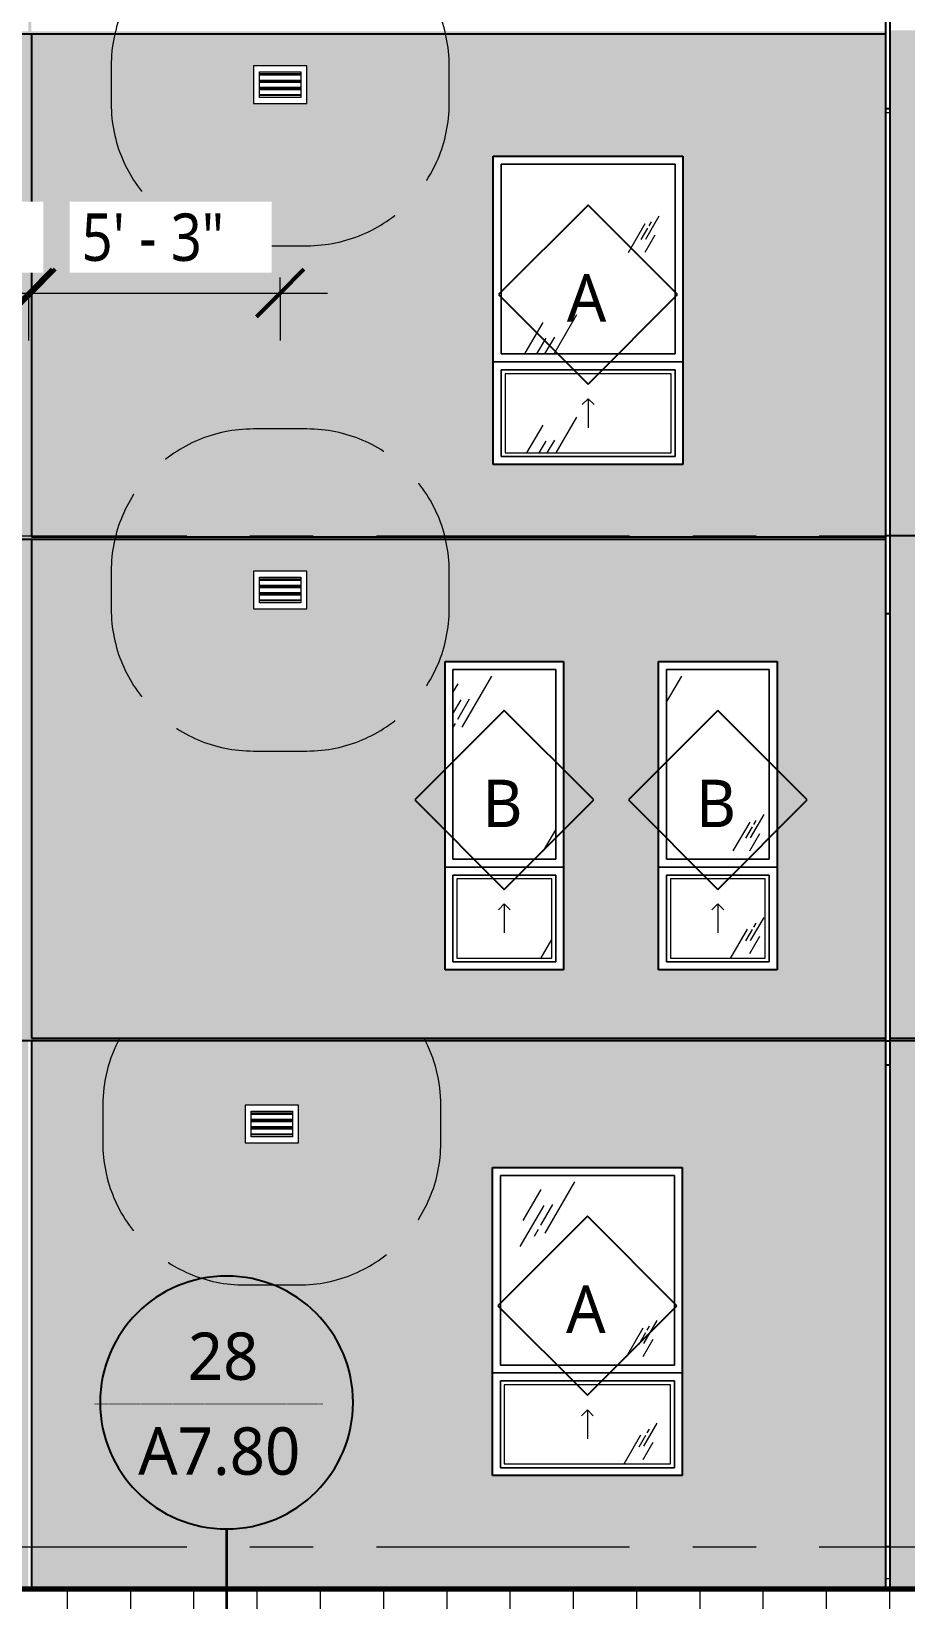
# Model space of a CAD drawing. Header units: inches. Extents: x 6 to 15224, y -733 to 6300.
# Drawn here: x 13719.2 to 13940.3, y 5207.6 to 5604.5 of the extents above; entities that cross this region are included whole.
import ezdxf

# ---------------------------------------------------------------- set-up
doc = ezdxf.new("R2010")
doc.units = ezdxf.units.IN
doc.header["$MEASUREMENT"] = 0
doc.linetypes.add('Center 1_2_', pattern=[112, 64, -16, 16, -16])
doc.linetypes.add('Hidden 3_16_', pattern=[36, 24, -12])
for name, color, linetype, lineweight in [('A-ANNO-DIMS', 211, 'Continuous', 13), ('A-ANNO-DIMS-128', 211, 'Continuous', 13), ('A-ANNO-NOTE', 131, 'Continuous', 25), ('A-DETL', 90, 'Continuous', 13), ('A-FLOR', 192, 'Continuous', 18), ('A-FLOR-LEVL', 51, 'Continuous', 13), ('A-GENM', 13, 'Continuous', 18), ('A-GLAZ', 151, 'Continuous', 25), ('A-GLAZ-IDEN', 152, 'Continuous', 25), ('A-GLAZ-SILL', 1, 'Continuous', 18), ('A-WALL', 113, 'Continuous', 25), ('A-WALL-PATT', 111, 'Continuous', 25), ('G-ANNO-SYMB', 111, 'Continuous', 13), ('I-WALL', 2, 'Continuous', 25), ('M-EQPM', 50, 'Continuous', 18), ('M-EQPM-HDLN', 50, 'Hidden 3_16_', 13)]:
    doc.layers.add(name, color=color, linetype=linetype, lineweight=lineweight)
doc.styles.add('Open Sans_5', font='OpenSans-Regular.ttf', dxfattribs={"height": 12})
doc.styles.add('Open Sans_7', font='OpenSans-Regular.ttf', dxfattribs={"height": 2})
doc.styles.add('Open Sans_8', font='OpenSans-Regular.ttf', dxfattribs={"width": 0.88, "height": 12})
doc.dimstyles.new('Linear_-_3_32___Rounded_1_8___2', dxfattribs={"dimscale": 12, "dimtxt": 12.89496, "dimasz": 1, "dimexe": 1, "dimexo": 0.666667, "dimgap": 0.333333, "dimtad": 1, "dimdec": 3, "dimrnd": 0.125, "dimzin": 3, "dimdsep": 46, "dimlunit": 4, "dimtxsty": 'Open Sans_8', "dimblk1": 'OBLIQUE', "dimblk2": 'OBLIQUE', "dimsah": 1, "dimcen": 0.09, "dimdle": 1, "dimadec": 3, "dimazin": 2, "dimtfac": 1, "dimtdec": 4, "dimtix": 1, "dimtmove": 0, "dimatfit": 3, "dimfxl": 1, "dimtvp": 1, "dimtfill": 1, "dimfrac": 2, "dimtolj": 1, "dimtzin": 0, "dimarcsym": 2})
pattern_1 = [(0, (16286.3259, 0), (5.12, 1.28), [0.16896, -3.671, 0.16896, -3.671, -20.48]), (0, (16286.3259, 0), (5.12, 1.28), [-7.68, 0.16896, -7.511, 0.16896, -3.671, -8.96]), (0, (16286.3259, 0), (5.12, 1.28), [-19.2, 0.16896, -2.391, 0.16896, -6.231]), (120, (16288.2459, 0.64), (-3.66851252, 3.79405007), [0.16896, -3.671, 0.16896, -3.671, -20.48]), (120, (16288.2459, 0.64), (-3.66851252, 3.79405007), [-7.68, 0.16896, -7.511, 0.16896, -3.671, -8.96]), (120, (16288.2459, 0.64), (-3.66851252, 3.79405007), [-19.2, 0.16896, -2.391, 0.16896, -6.231]), (240, (16288.8859, 3.2), (-1.45148748, -5.07405007), [0.16896, -3.671, 0.16896, -3.671, -20.48]), (240, (16288.8859, 3.2), (-1.45148748, -5.07405007), [-7.68, 0.16896, -7.511, 0.16896, -3.671, -8.96]), (240, (16288.8859, 3.2), (-1.45148748, -5.07405007), [-19.2, 0.16896, -2.391, 0.16896, -6.231])]

# ---------------------------------------------------------------- blocks, each defined once
blk = doc.blocks.new('1-2 WD Adaptive - 4-0_x6_-6_-V183-SOUTH ELEVATION')
at = {"layer": 'A-GLAZ', "lineweight": 13}
h = blk.add_hatch(dxfattribs=at)
h.set_pattern_fill('FP_410', color=256, style=0, pattern_type=2)
h.set_pattern_definition([(59.808, (-989.064, 5304.806), (144.0017, 239.99866), [9, -754.581]), (59.808, (-989.798, 5298.193), (144.0017, 239.99866), [12, -751.581]), (59.808, (-984.613, 5303.623), (144.0017, 239.99866), [6, -757.581]), (59.808, (-986.201, 5300.844), (144.0017, 239.99866), [2, -761.581]), (59.808, (-983.507, 5301.598), (144.0017, 239.99866), [15, -748.581]), (59.808, (-958.089, 5271.404), (144.0017, 239.99866), [5.063, -758.519]), (59.808, (-958.53, 5273.668), (144.0017, 239.99866), [6.75, -756.831]), (59.808, (-959.739, 5273.525), (144.0017, 239.99866), [3.375, -760.206]), (59.808, (-957.708, 5277.029), (144.0017, 239.99866), [1.125, -762.456]), (59.808, (-962.922, 5270.297), (144.0017, 239.99866), [8.437, -755.144])])
h.paths.add_polyline_path([(-974.56, 5267), (-974.56, 5315), (-1018.56, 5315), (-1018.56, 5267)])
at = {"layer": 'A-GLAZ-SILL', "lineweight": 13}
h = blk.add_hatch(dxfattribs=at)
h.set_pattern_fill('FP_409', color=256, style=0, pattern_type=2)
h.set_pattern_definition([(59.808, (-989.064, 5278.806), (144.0017, 239.99866), [9, -754.581]), (59.808, (-989.798, 5272.193), (144.0017, 239.99866), [12, -751.581]), (59.808, (-984.613, 5277.623), (144.0017, 239.99866), [6, -757.581]), (59.808, (-986.201, 5274.844), (144.0017, 239.99866), [2, -761.581]), (59.808, (-983.507, 5275.598), (144.0017, 239.99866), [15, -748.581]), (59.808, (-958.089, 5245.404), (144.0017, 239.99866), [5.063, -758.519]), (59.808, (-958.53, 5247.668), (144.0017, 239.99866), [6.75, -756.831]), (59.808, (-959.739, 5247.525), (144.0017, 239.99866), [3.375, -760.206]), (59.808, (-957.708, 5251.029), (144.0017, 239.99866), [1.125, -762.456]), (59.808, (-962.922, 5244.297), (144.0017, 239.99866), [8.438, -755.144])])
h.paths.add_polyline_path([(-997.56, 5242), (-975.56, 5242), (-975.56, 5262), (-1017.56, 5262), (-1017.56, 5242)])
at = {"layer": 'A-GLAZ', "lineweight": 13}
for p, q in [((-1020.56, 5317), (-972.56, 5317)), ((-1020.56, 5239), (-1020.56, 5317)), ((-974.56, 5315), (-1018.56, 5315)), ((-1018.56, 5315), (-1018.56, 5267)), ((-974.56, 5267), (-974.56, 5315)), ((-972.56, 5317), (-972.56, 5239)), ((-1018.56, 5267), (-974.56, 5267)), ((-1020.56, 5265), (-972.56, 5265)), ((-972.56, 5265), (-1020.56, 5265)), ((-974.56, 5263), (-1018.56, 5263)), ((-1018.56, 5263), (-1018.56, 5241)), ((-974.56, 5241), (-974.56, 5263)), ((-972.56, 5239), (-1020.56, 5239)), ((-1018.56, 5241), (-974.56, 5241))]:
    blk.add_line(p, q, dxfattribs=at)
at = {"layer": 'A-GLAZ', "linetype": 'Hidden 3_16_', "lineweight": 13}
for q in [(-998.06, 5254.17), (-995.06, 5254.17), (-996.56, 5248.33)]:
    blk.add_line((-996.56, 5255.67), q, dxfattribs=at)
at = {"layer": 'A-GLAZ-SILL'}
for p, q in [((-1018.56, 5315), (-974.56, 5315)), ((-1018.56, 5267), (-1018.56, 5315)), ((-974.56, 5315), (-1018.56, 5315)), ((-1018.56, 5315), (-1018.56, 5267)), ((-974.56, 5315), (-974.56, 5267)), ((-974.56, 5267), (-974.56, 5315)), ((-974.56, 5267), (-1018.56, 5267)), ((-1018.56, 5267), (-974.56, 5267)), ((-1018.56, 5263), (-974.56, 5263)), ((-1018.56, 5241), (-1018.56, 5263)), ((-974.56, 5263), (-1018.56, 5263)), ((-1018.56, 5263), (-1018.56, 5241)), ((-974.56, 5263), (-974.56, 5241)), ((-974.56, 5241), (-974.56, 5263)), ((-975.56, 5262), (-1017.56, 5262)), ((-1017.56, 5262), (-1017.56, 5242)), ((-975.56, 5242), (-975.56, 5262)), ((-974.56, 5241), (-1018.56, 5241)), ((-1018.56, 5241), (-974.56, 5241)), ((-1017.56, 5242), (-975.56, 5242))]:
    blk.add_line(p, q, dxfattribs=at)
blk = doc.blocks.new('1-2 WD Adaptive - 2_-6_x6_-6_-12420708-SOUTH ELEVATION')
at = {"layer": 'A-GLAZ', "lineweight": 13}
h = blk.add_hatch(dxfattribs=at)
h.set_pattern_fill('FP_412', color=256, style=0, pattern_type=2)
h.set_pattern_definition([(59.808, (-1010.064, 5432.806), (144.0017, 239.99866), [9, -754.581]), (59.808, (-1010.798, 5426.193), (144.0017, 239.99866), [12, -751.581]), (59.808, (-1005.613, 5431.623), (144.0017, 239.99866), [6, -757.581]), (59.808, (-1007.201, 5428.844), (144.0017, 239.99866), [2, -761.581]), (59.808, (-1004.507, 5429.598), (144.0017, 239.99866), [15, -748.581]), (59.808, (-979.089, 5399.404), (144.0017, 239.99866), [5.063, -758.519]), (59.808, (-979.53, 5401.668), (144.0017, 239.99866), [6.75, -756.831]), (59.808, (-980.739, 5401.525), (144.0017, 239.99866), [3.375, -760.206]), (59.808, (-978.708, 5405.029), (144.0017, 239.99866), [1.125, -762.456]), (59.808, (-983.922, 5398.297), (144.0017, 239.99866), [8.437, -755.144])])
h.paths.add_polyline_path([(-1030.56, 5395), (-1004.56, 5395), (-1004.56, 5443), (-1030.56, 5443), (-1030.56, 5417.45)])
at = {"layer": 'A-GLAZ-SILL', "lineweight": 13}
h = blk.add_hatch(dxfattribs=at)
h.set_pattern_fill('FP_411', color=256, style=0, pattern_type=2)
h.set_pattern_definition([(59.808, (-1010.064, 5406.806), (144.0017, 239.99866), [9, -754.581]), (59.808, (-1010.798, 5400.193), (144.0017, 239.99866), [12, -751.581]), (59.808, (-1005.613, 5405.623), (144.0017, 239.99866), [6, -757.581]), (59.808, (-1007.201, 5402.844), (144.0017, 239.99866), [2, -761.581]), (59.808, (-1004.507, 5403.598), (144.0017, 239.99866), [15, -748.581]), (59.808, (-979.089, 5373.404), (144.0017, 239.99866), [5.063, -758.519]), (59.808, (-979.53, 5375.668), (144.0017, 239.99866), [6.75, -756.831]), (59.808, (-980.739, 5375.525), (144.0017, 239.99866), [3.375, -760.206]), (59.808, (-978.708, 5379.029), (144.0017, 239.99866), [1.125, -762.456]), (59.808, (-983.922, 5372.297), (144.0017, 239.99866), [8.438, -755.144])])
h.paths.add_polyline_path([(-1009.56, 5370), (-1005.56, 5370), (-1005.56, 5390), (-1029.56, 5390), (-1029.56, 5370)])
at = {"layer": 'A-GLAZ', "lineweight": 13}
for p, q in [((-1032.56, 5445), (-1002.56, 5445)), ((-1032.56, 5367), (-1032.56, 5445)), ((-1004.56, 5443), (-1030.56, 5443)), ((-1030.56, 5443), (-1030.56, 5395)), ((-1004.56, 5395), (-1004.56, 5443)), ((-1002.56, 5445), (-1002.56, 5367)), ((-1030.56, 5395), (-1004.56, 5395)), ((-1032.56, 5393), (-1002.56, 5393)), ((-1002.56, 5393), (-1032.56, 5393)), ((-1004.56, 5391), (-1030.56, 5391)), ((-1030.56, 5391), (-1030.56, 5369)), ((-1004.56, 5369), (-1004.56, 5391)), ((-1002.56, 5367), (-1032.56, 5367)), ((-1030.56, 5369), (-1004.56, 5369))]:
    blk.add_line(p, q, dxfattribs=at)
at = {"layer": 'A-GLAZ', "linetype": 'Hidden 3_16_', "lineweight": 13}
for q in [(-1019.06, 5382.17), (-1016.06, 5382.17), (-1017.56, 5376.33)]:
    blk.add_line((-1017.56, 5383.67), q, dxfattribs=at)
at = {"layer": 'A-GLAZ-SILL'}
for p, q in [((-1030.56, 5443), (-1004.56, 5443)), ((-1030.56, 5395), (-1030.56, 5443)), ((-1004.56, 5443), (-1030.56, 5443)), ((-1030.56, 5443), (-1030.56, 5395)), ((-1004.56, 5443), (-1004.56, 5395)), ((-1004.56, 5395), (-1004.56, 5443)), ((-1004.56, 5395), (-1030.56, 5395)), ((-1030.56, 5395), (-1004.56, 5395)), ((-1030.56, 5391), (-1004.56, 5391)), ((-1030.56, 5369), (-1030.56, 5391)), ((-1004.56, 5391), (-1030.56, 5391)), ((-1030.56, 5391), (-1030.56, 5369)), ((-1005.56, 5390), (-1029.56, 5390)), ((-1029.56, 5390), (-1029.56, 5370)), ((-1005.56, 5370), (-1005.56, 5390)), ((-1004.56, 5391), (-1004.56, 5369)), ((-1004.56, 5369), (-1004.56, 5391)), ((-1029.56, 5370), (-1005.56, 5370)), ((-1004.56, 5369), (-1030.56, 5369)), ((-1030.56, 5369), (-1004.56, 5369))]:
    blk.add_line(p, q, dxfattribs=at)
blk = doc.blocks.new('1-2 WD Adaptive - 4-0_x6_-6_-V182-SOUTH ELEVATION')
at = {"layer": 'A-GLAZ', "lineweight": 13}
h = blk.add_hatch(dxfattribs=at)
h.set_pattern_fill('FP_408', color=256, style=0, pattern_type=2)
h.set_pattern_definition([(59.808, (-988.564, 5944.306), (144.0017, 239.99866), [9, -754.581]), (59.808, (-989.298, 5937.693), (144.0017, 239.99866), [12, -751.581]), (59.808, (-984.113, 5943.123), (144.0017, 239.99866), [6, -757.581]), (59.808, (-985.701, 5940.344), (144.0017, 239.99866), [2, -761.581]), (59.808, (-983.007, 5941.098), (144.0017, 239.99866), [15, -748.581]), (59.808, (-957.589, 5910.904), (144.0017, 239.99866), [5.063, -758.519]), (59.808, (-958.03, 5913.168), (144.0017, 239.99866), [6.75, -756.831]), (59.808, (-959.239, 5913.025), (144.0017, 239.99866), [3.375, -760.206]), (59.808, (-957.208, 5916.529), (144.0017, 239.99866), [1.125, -762.456]), (59.808, (-962.422, 5909.797), (144.0017, 239.99866), [8.437, -755.144])])
h.paths.add_polyline_path([(-974.06, 5906.5), (-974.06, 5954.5), (-1018.06, 5954.5), (-1018.06, 5906.5)])
at = {"layer": 'A-GLAZ-SILL', "lineweight": 13}
h = blk.add_hatch(dxfattribs=at)
h.set_pattern_fill('FP_407', color=256, style=0, pattern_type=2)
h.set_pattern_definition([(59.808, (-988.564, 5918.306), (144.0017, 239.99866), [9, -754.581]), (59.808, (-989.298, 5911.693), (144.0017, 239.99866), [12, -751.581]), (59.808, (-984.113, 5917.123), (144.0017, 239.99866), [6, -757.581]), (59.808, (-985.701, 5914.344), (144.0017, 239.99866), [2, -761.581]), (59.808, (-983.007, 5915.098), (144.0017, 239.99866), [15, -748.581]), (59.808, (-957.589, 5884.904), (144.0017, 239.99866), [5.063, -758.519]), (59.808, (-958.03, 5887.168), (144.0017, 239.99866), [6.75, -756.831]), (59.808, (-959.239, 5887.025), (144.0017, 239.99866), [3.375, -760.206]), (59.808, (-957.208, 5890.529), (144.0017, 239.99866), [1.125, -762.456]), (59.808, (-962.422, 5883.797), (144.0017, 239.99866), [8.438, -755.144])])
h.paths.add_polyline_path([(-997.06, 5881.5), (-975.06, 5881.5), (-975.06, 5901.5), (-1017.06, 5901.5), (-1017.06, 5881.5)])
at = {"layer": 'A-GLAZ', "lineweight": 13}
for p, q in [((-1020.06, 5956.5), (-972.06, 5956.5)), ((-1020.06, 5878.5), (-1020.06, 5956.5)), ((-974.06, 5954.5), (-1018.06, 5954.5)), ((-1018.06, 5954.5), (-1018.06, 5906.5)), ((-974.06, 5906.5), (-974.06, 5954.5)), ((-972.06, 5956.5), (-972.06, 5878.5)), ((-1018.06, 5906.5), (-974.06, 5906.5)), ((-1020.06, 5904.5), (-972.06, 5904.5)), ((-972.06, 5904.5), (-1020.06, 5904.5)), ((-974.06, 5902.5), (-1018.06, 5902.5)), ((-1018.06, 5902.5), (-1018.06, 5880.5)), ((-974.06, 5880.5), (-974.06, 5902.5)), ((-972.06, 5878.5), (-1020.06, 5878.5)), ((-1018.06, 5880.5), (-974.06, 5880.5))]:
    blk.add_line(p, q, dxfattribs=at)
at = {"layer": 'A-GLAZ', "linetype": 'Hidden 3_16_', "lineweight": 13}
for q in [(-997.56, 5893.67), (-994.56, 5893.67), (-996.06, 5887.83)]:
    blk.add_line((-996.06, 5895.17), q, dxfattribs=at)
at = {"layer": 'A-GLAZ-SILL'}
for p, q in [((-1018.06, 5954.5), (-974.06, 5954.5)), ((-1018.06, 5906.5), (-1018.06, 5954.5)), ((-974.06, 5954.5), (-1018.06, 5954.5)), ((-1018.06, 5954.5), (-1018.06, 5906.5)), ((-974.06, 5954.5), (-974.06, 5906.5)), ((-974.06, 5906.5), (-974.06, 5954.5)), ((-974.06, 5906.5), (-1018.06, 5906.5)), ((-1018.06, 5906.5), (-974.06, 5906.5)), ((-1018.06, 5902.5), (-974.06, 5902.5)), ((-1018.06, 5880.5), (-1018.06, 5902.5)), ((-974.06, 5902.5), (-1018.06, 5902.5)), ((-1018.06, 5902.5), (-1018.06, 5880.5)), ((-974.06, 5902.5), (-974.06, 5880.5)), ((-974.06, 5880.5), (-974.06, 5902.5)), ((-975.06, 5901.5), (-1017.06, 5901.5)), ((-1017.06, 5901.5), (-1017.06, 5881.5)), ((-975.06, 5881.5), (-975.06, 5901.5)), ((-974.06, 5880.5), (-1018.06, 5880.5)), ((-1018.06, 5880.5), (-974.06, 5880.5)), ((-1017.06, 5881.5), (-975.06, 5881.5))]:
    blk.add_line(p, q, dxfattribs=at)
blk = doc.blocks.new('ME Louvers w Trim-AM - 12_ x 8_-17810116-SOUTH ELEVATION')
at = {"layer": 'A-GENM', "lineweight": 13}
for p, q in [((-1069, 5465.88), (-1079.5, 5465.88)), ((-1079.5, 5465.61), (-1069, 5465.61)), ((-1069, 5464.23), (-1079.5, 5464.23)), ((-1069, 5464.08), (-1079.5, 5464.08)), ((-1069, 5464.03), (-1079.5, 5464.03)), ((-1079.5, 5463.76), (-1069, 5463.76)), ((-1069, 5462.38), (-1079.5, 5462.38)), ((-1069, 5462.23), (-1079.5, 5462.23)), ((-1069, 5462.18), (-1079.5, 5462.18)), ((-1079.5, 5461.91), (-1069, 5461.91)), ((-1069, 5460.53), (-1079.5, 5460.53)), ((-1069, 5460.38), (-1079.5, 5460.38))]:
    blk.add_line(p, q, dxfattribs=at)
at = {"layer": 'M-EQPM'}
for p, q in [((-1081, 5467.88), (-1081, 5458.38)), ((-1067.5, 5467.88), (-1081, 5467.88)), ((-1079.5, 5466.38), (-1069, 5466.38)), ((-1079.5, 5459.88), (-1079.5, 5466.38)), ((-1069, 5466.38), (-1069, 5459.88)), ((-1067.5, 5458.38), (-1067.5, 5467.88)), ((-1081, 5458.38), (-1067.5, 5458.38)), ((-1069, 5459.88), (-1079.5, 5459.88))]:
    blk.add_line(p, q, dxfattribs=at)
at = {"layer": 'M-EQPM-HDLN'}
for p, q in [((-1067.5, 5503.88), (-1081, 5503.88)), ((-1117, 5467.88), (-1117, 5458.38)), ((-1031.5, 5458.38), (-1031.5, 5467.88)), ((-1081, 5422.38), (-1067.5, 5422.38))]:
    blk.add_line(p, q, dxfattribs=at)
for centre, start, end in [((-1081, 5467.88), 90, 180), ((-1067.5, 5467.88), 0, 90), ((-1081, 5458.38), 180, 270), ((-1067.5, 5458.38), 270, 0)]:
    blk.add_arc(centre, 36, start, end, dxfattribs=at)
blk = doc.blocks.new('ME Louvers w Trim-AM - 12_ x 8_-17810151-SOUTH ELEVATION')
at = {"layer": 'A-GENM', "lineweight": 13}
for p, q in [((-1071.12, 5330.75), (-1081.62, 5330.75)), ((-1081.62, 5330.48), (-1071.12, 5330.48)), ((-1071.12, 5329.1), (-1081.62, 5329.1)), ((-1071.12, 5328.95), (-1081.62, 5328.95)), ((-1071.12, 5328.9), (-1081.62, 5328.9)), ((-1081.62, 5328.63), (-1071.12, 5328.63)), ((-1071.12, 5327.25), (-1081.62, 5327.25)), ((-1071.12, 5327.1), (-1081.62, 5327.1)), ((-1071.12, 5327.05), (-1081.62, 5327.05)), ((-1081.62, 5326.78), (-1071.12, 5326.78)), ((-1071.12, 5325.4), (-1081.62, 5325.4)), ((-1071.12, 5325.25), (-1081.62, 5325.25))]:
    blk.add_line(p, q, dxfattribs=at)
at = {"layer": 'M-EQPM'}
for p, q in [((-1083.12, 5332.75), (-1083.12, 5323.25)), ((-1069.62, 5332.75), (-1083.12, 5332.75)), ((-1081.62, 5331.25), (-1071.12, 5331.25)), ((-1081.62, 5324.75), (-1081.62, 5331.25)), ((-1071.12, 5331.25), (-1071.12, 5324.75)), ((-1069.62, 5323.25), (-1069.62, 5332.75)), ((-1083.12, 5323.25), (-1069.62, 5323.25)), ((-1071.12, 5324.75), (-1081.62, 5324.75))]:
    blk.add_line(p, q, dxfattribs=at)
at = {"layer": 'M-EQPM-HDLN'}
for p, q in [((-1119.12, 5332.75), (-1119.12, 5323.25)), ((-1033.62, 5323.25), (-1033.62, 5332.75)), ((-1083.12, 5287.25), (-1069.62, 5287.25))]:
    blk.add_line(p, q, dxfattribs=at)
for centre, start, end in [((-1083.12, 5332.75), 151.7736, 180), ((-1069.62, 5332.75), 0, 28.2264), ((-1083.12, 5323.25), 180, 270), ((-1069.62, 5323.25), 270, 0)]:
    blk.add_arc(centre, 36, start, end, dxfattribs=at)
blk = doc.blocks.new('TAG Window-AM - Standard-51685-SOUTH ELEVATION')
at = {"layer": 'A-GLAZ-IDEN'}
for p, q in [((-1299.06, 5944.13), (-1321.69, 5921.5)), ((-1276.43, 5921.5), (-1299.06, 5944.13)), ((-1321.69, 5921.5), (-1299.06, 5898.87)), ((-1299.06, 5898.87), (-1276.43, 5921.5))]:
    blk.add_line(p, q, dxfattribs=at)
blk = doc.blocks.new('DIMBLOCK92-SOUTH ELEVATION')
at = {"layer": 'A-ANNO-DIMS-128', "lineweight": 50}
for p, q in [((13719.17, 5538.28), (13725.17, 5544.28)), ((13782.1, 5538.28), (13788.1, 5544.28)), ((13719.17, 5538.28), (13713.17, 5532.28)), ((13782.1, 5538.28), (13776.1, 5532.28))]:
    blk.add_line(p, q, dxfattribs=at)
at = {"layer": 'A-ANNO-DIMS-128'}
for p, q in [((13782.1, 5538.28), (13782.1, 5542.25)), ((13707.17, 5538.28), (13794.1, 5538.28)), ((13719.17, 5538.28), (13719.17, 5538.77)), ((13719.17, 5538.28), (13719.17, 5526.28)), ((13782.1, 5538.28), (13782.1, 5526.28))]:
    blk.add_line(p, q, dxfattribs=at)
at = {"layer": 'A-ANNO-DIMS-128', "color": 0, "insert": (13731.87, 5558.42), "char_height": 12, "width": 45.0403, "attachment_point": 1, "line_spacing_factor": 1.151336, "style": 'Open Sans_8', "bg_fill": 3, "box_fill_scale": 1.25, "bg_fill_color": 256, "bg_fill_true_color": 13158600, "bg_fill_transparency": 0}
blk.add_mtext('5\' - 3"', dxfattribs=at)
blk = doc.blocks.new('_Oblique')
at = {"color": 0, "linetype": 'ByBlock', "lineweight": -2}
blk.add_line((-0.5, -0.5), (0.5, 0.5), dxfattribs=at)
blk = doc.blocks.new('DIMBLOCK93-SOUTH ELEVATION')
at = {"layer": 'A-ANNO-DIMS-128', "lineweight": 50}
for p, q in [((13667.48, 5538.28), (13673.48, 5544.28)), ((13718.42, 5538.28), (13724.42, 5544.28)), ((13667.48, 5538.28), (13661.48, 5532.28)), ((13718.42, 5538.28), (13712.42, 5532.28))]:
    blk.add_line(p, q, dxfattribs=at)
at = {"layer": 'A-ANNO-DIMS-128'}
for p, q in [((13667.48, 5538.28), (13667.48, 5542.12)), ((13655.48, 5538.28), (13730.42, 5538.28)), ((13667.48, 5538.28), (13667.48, 5526.28)), ((13718.42, 5538.28), (13718.42, 5538.77)), ((13718.42, 5538.28), (13718.42, 5526.28))]:
    blk.add_line(p, q, dxfattribs=at)
at = {"layer": 'A-ANNO-DIMS-128', "color": 0, "insert": (13674.18, 5558.42), "char_height": 12, "width": 45.0403, "attachment_point": 1, "line_spacing_factor": 1.151336, "style": 'Open Sans_8', "bg_fill": 3, "box_fill_scale": 1.25, "bg_fill_color": 256, "bg_fill_true_color": 13158600, "bg_fill_transparency": 0}
blk.add_mtext('4\' - 3"', dxfattribs=at)
blk = doc.blocks.new('Section - CDs_Detail _No Arrow_-919857-SOUTH ELEVATION')
at = {"layer": 'A-ANNO-NOTE'}
for start, end in [(90, 270), (270, 90)]:
    blk.add_arc((-1087.81, 5257.51), 32, start, end, dxfattribs=at)

msp = doc.modelspace()

# ---------------------------------------------------------------- hatches: boundary and pattern name
at = {"layer": 'A-WALL-PATT', "lineweight": 13}
h = msp.add_hatch(dxfattribs=at)
h.set_pattern_fill('FP_388', color=256, style=0, pattern_type=2)
h.set_pattern_definition(pattern_1)
h.paths.add_polyline_path([(13788.10463785, 5603.75), (13935.29213785, 5603.75), (13935.29213785, 5604.5), (13719.16713785, 5604.5), (13719.16713785, 5731.625), (13718.41713785, 5731.625), (13718.41713785, 5604.5), (13517.35463785, 5604.5), (13517.35463785, 5603.75), (13776.10463785, 5603.75)])
h = msp.add_hatch(dxfattribs=at)
h.set_pattern_fill('FP_388', color=256, style=0, pattern_type=2)
h.set_pattern_definition(pattern_1)
h.paths.add_polyline_path([(13936.29213785, 5476.875), (14056.29213785, 5476.875), (14056.29213785, 5604.75), (13936.29213785, 5604.75), (13936.29213785, 5482.84740001)])
h = msp.add_hatch(dxfattribs=at)
h.set_pattern_fill('FP_388', color=256, style=0, pattern_type=2)
h.set_pattern_definition(pattern_1)
h.paths.add_polyline_path([(13516.35463785, 5476.625), (13718.41713785, 5476.625), (13718.41713785, 5603.75), (13516.35463785, 5603.75), (13516.35463785, 5482.84740001)])
h.paths.add_polyline_path([(13923.95692671, 5476.625), (13935.29213785, 5476.625), (13935.29213785, 5603.75), (13719.16713785, 5603.75), (13719.16713785, 5476.625), (13870.40892671, 5476.625)])
h.paths.add_polyline_path([(13870.40892671, 5494.875), (13835.97963785, 5494.875), (13835.97963785, 5572.875), (13883.97963785, 5572.875), (13883.97963785, 5494.875)])
h.paths.add_polyline_path([(13549.12092671, 5494.875), (13542.29213785, 5494.875), (13542.29213785, 5572.875), (13602.29213785, 5572.875), (13602.29213785, 5494.875), (13601.82206256, 5494.875)])
h.paths.add_polyline_path([(13655.90778411, 5586.125), (13654.72963785, 5586.125), (13654.72963785, 5595.625), (13680.22963785, 5595.625), (13680.22963785, 5586.125), (13656.22963785, 5586.125)])
h.paths.add_polyline_path([(13788.49439362, 5586.25), (13775.35463785, 5586.25), (13775.35463785, 5595.75), (13788.85463785, 5595.75), (13788.85463785, 5586.25)])
h = msp.add_hatch(dxfattribs=at)
h.set_pattern_fill('FP_388', color=256, style=0, pattern_type=2)
h.set_pattern_definition(pattern_1)
h.paths.add_polyline_path([(13613.79213785, 5475.875), (13935.29213785, 5475.875), (13935.29213785, 5476.625), (13719.16713785, 5476.625), (13719.16713785, 5603.75), (13718.41713785, 5603.75), (13718.41713785, 5476.625), (13517.35463785, 5476.625), (13517.35463785, 5475.875), (13602.66892671, 5475.875)])
h = msp.add_hatch(dxfattribs=at)
h.set_pattern_fill('FP_388', color=256, style=0, pattern_type=2)
h.set_pattern_definition(pattern_1)
h.paths.add_polyline_path([(13936.29213785, 5349.75), (14056.29213785, 5349.75), (14056.29213785, 5476.875), (13936.29213785, 5476.875), (13936.29213785, 5352.05740001)])
h = msp.add_hatch(dxfattribs=at)
h.set_pattern_fill('FP_388', color=256, style=0, pattern_type=2)
h.set_pattern_definition(pattern_1)
h.paths.add_polyline_path([(13516.35463785, 5349.75), (13718.41713785, 5349.75), (13718.41713785, 5475.875), (13516.35463785, 5475.875), (13516.35463785, 5373.85573334)])
h.paths.add_polyline_path([(13719.16713785, 5349.75), (13935.29213785, 5349.75), (13935.29213785, 5475.875), (13719.16713785, 5475.875), (13719.16713785, 5417.45240001)])
h.paths.add_polyline_path([(13823.79213785, 5367), (13823.79213785, 5445), (13853.79213785, 5445), (13853.79213785, 5367)])
h.paths.add_polyline_path([(13907.79213785, 5367), (13877.79213785, 5367), (13877.79213785, 5445), (13907.79213785, 5445), (13907.79213785, 5417.45240001)])
h.paths.add_polyline_path([(13548.07418303, 5367), (13547.79213785, 5367), (13547.79213785, 5445), (13613.79213785, 5445), (13613.79213785, 5367), (13549.12092671, 5367)])
h.paths.add_polyline_path([(13678.72963785, 5458.25), (13654.72963785, 5458.25), (13654.72963785, 5467.75), (13680.22963785, 5467.75), (13680.22963785, 5458.25), (13678.94414193, 5458.25)])
h.paths.add_polyline_path([(13775.71420928, 5458.375), (13775.35463785, 5458.375), (13775.35463785, 5467.875), (13788.85463785, 5467.875), (13788.85463785, 5458.375), (13776.49286716, 5458.375)])
h = msp.add_hatch(dxfattribs=at)
h.set_pattern_fill('FP_388', color=256, style=0, pattern_type=2)
h.set_pattern_definition(pattern_1)
h.paths.add_polyline_path([(13549.12092671, 5349), (13935.29213785, 5349), (13935.29213785, 5349.75), (13719.16713785, 5349.75), (13719.16713785, 5475.875), (13718.41713785, 5475.875), (13718.41713785, 5349.75), (13517.35463785, 5349.75), (13517.35463785, 5349), (13542.29213785, 5349)])
h = msp.add_hatch(dxfattribs=at)
h.set_pattern_fill('FP_388', color=256, style=0, pattern_type=2)
h.set_pattern_definition(pattern_1)
h.paths.add_polyline_path([(13935.29213785, 5210.25), (13935.29213785, 5349), (13719.16713785, 5349), (13719.16713785, 5210.25), (13923.95692671, 5210.25)])
h.paths.add_polyline_path([(13516.97963785, 5210.25), (13718.41713785, 5210.25), (13718.41713785, 5349), (13516.97963785, 5349), (13516.97963785, 5243.06573334)])
h.paths.add_polyline_path([(13883.79213785, 5239), (13835.79213785, 5239), (13835.79213785, 5317), (13883.79213785, 5317), (13883.79213785, 5243.06573334)])
h.paths.add_polyline_path([(13542.29213785, 5239), (13542.29213785, 5317), (13602.29213785, 5317), (13602.29213785, 5239), (13549.12092671, 5239)])
h.paths.add_polyline_path([(13785.22963785, 5323.25), (13773.22963785, 5323.25), (13773.22963785, 5332.75), (13786.72963785, 5332.75), (13786.72963785, 5323.25), (13786.41915991, 5323.25)])
h.paths.add_polyline_path([(13656.22963785, 5323.25), (13654.72963785, 5323.25), (13654.72963785, 5332.75), (13680.22963785, 5332.75), (13680.22963785, 5323.25), (13678.72963785, 5323.25)])
h = msp.add_hatch(dxfattribs=at)
h.set_pattern_fill('FP_388', color=256, style=0, pattern_type=2)
h.set_pattern_definition(pattern_1)
h.paths.add_polyline_path([(14044.43992671, 5349), (14056.29213785, 5349), (14056.29213785, 5349.75), (13936.29213785, 5349.75), (13936.29213785, 5349), (14031.05292671, 5349)])
h = msp.add_hatch(dxfattribs=at)
h.set_pattern_fill('FP_388', color=256, style=0, pattern_type=2)
h.set_pattern_definition(pattern_1)
h.paths.add_polyline_path([(13936.29213785, 5210.25), (14056.29213785, 5210.25), (14056.29213785, 5349), (13936.29213785, 5349), (13936.29213785, 5221.26740001)])
h = msp.add_hatch(dxfattribs=at)
h.set_pattern_fill('FP_386', color=256, style=0, pattern_type=2)
h.set_pattern_definition([(0, (14560.292, 5109), (0, 8), []), (90, (14560.292, 5109), (-8, 8), [8, -8])])
h.paths.add_polyline_path([(14560.66713785, 5052.2559766), (14560.66713785, 5210.25), (14057.29213785, 5210.25), (14057.29213785, 5221), (14056.29213785, 5221), (14056.29213785, 5210.25), (13936.29213785, 5210.25), (13936.29213785, 5221), (13935.29213785, 5221), (13935.29213785, 5210.25), (13585.29213785, 5210.25), (13585.29213785, 5103), (14053.66713785, 5103), (14053.66713785, 5101), (14058.66713785, 5101), (14058.66713785, 5069.10846897), (14556.66993049, 5052.39016566)])
h.paths.add_polyline_path([(13886.79213785, 5127), (13832.79213785, 5127), (13832.79213785, 5205), (13886.79213785, 5205), (13886.79213785, 5155.87240001)])

# ---------------------------------------------------------------- linework, layer by layer
at = {"layer": 'A-DETL', "lineweight": 70}
msp.add_line((14592.91713785, 5210.25), (13516.35463785, 5210.25), dxfattribs=at)
at = {"layer": 'A-FLOR'}
msp.add_line((13936.29213785, 5583.875), (13935.29213785, 5583.875), dxfattribs=at)
at = {"layer": 'A-FLOR-LEVL', "linetype": 'Center 1_2_'}
for p, q in [((13358.45406039, 5476.875), (15204.04750887, 5476.875)), ((13358.45406039, 5349), (15204.04750887, 5349)), ((13358.45406039, 5221), (15204.04750887, 5221))]:
    msp.add_line(p, q, dxfattribs=at)
at = {"layer": 'A-WALL'}
for p, q in [((13935.29213785, 5210.25), (13935.29213785, 5731.625)), ((13936.29213785, 5732.625), (13936.29213785, 5210.25)), ((13935.29213785, 5603.75), (13516.35463785, 5603.75)), ((13719.16713785, 5603.75), (13719.16713785, 5476.625)), ((13835.97963785, 5572.875), (13883.97963785, 5572.875)), ((13835.97963785, 5494.875), (13835.97963785, 5572.875)), ((13883.97963785, 5572.875), (13883.97963785, 5494.875)), ((13883.97963785, 5494.875), (13835.97963785, 5494.875)), ((14056.29213785, 5476.875), (13936.29213785, 5476.875)), ((13935.29213785, 5475.875), (13516.35463785, 5475.875)), ((13719.16713785, 5476.625), (13935.29213785, 5476.625)), ((13719.16713785, 5475.875), (13719.16713785, 5349.75)), ((13823.79213785, 5445), (13853.79213785, 5445)), ((13823.79213785, 5367), (13823.79213785, 5445)), ((13853.79213785, 5445), (13853.79213785, 5367)), ((13877.79213785, 5445), (13907.79213785, 5445)), ((13877.79213785, 5367), (13877.79213785, 5445)), ((13907.79213785, 5445), (13907.79213785, 5367)), ((13853.79213785, 5367), (13823.79213785, 5367)), ((13907.79213785, 5367), (13877.79213785, 5367)), ((13935.29213785, 5349), (13516.97963785, 5349)), ((13719.16713785, 5349.75), (13935.29213785, 5349.75)), ((13719.16713785, 5349), (13719.16713785, 5210.25)), ((13936.29213785, 5349.75), (14056.29213785, 5349.75)), ((14056.29213785, 5349), (13936.29213785, 5349)), ((13835.79213785, 5317), (13883.79213785, 5317)), ((13835.79213785, 5239), (13835.79213785, 5317)), ((13883.79213785, 5317), (13883.79213785, 5239)), ((13883.79213785, 5239), (13835.79213785, 5239)), ((13936.29213785, 5221), (13935.29213785, 5221)), ((13516.97963785, 5210.25), (13935.29213785, 5210.25)), ((13936.29213785, 5210.25), (14056.29213785, 5210.25))]:
    msp.add_line(p, q, dxfattribs=at)
at = {"layer": 'G-ANNO-SYMB', "lineweight": 35}
msp.add_line((13768.54213786, 5225.50603409), (13768.54213786, 5091.26676565), dxfattribs=at)
at = {"layer": 'I-WALL'}
for p, q in [((13935.29213785, 5585), (13936.29213785, 5585)), ((13936.29213785, 5476.875), (13935.29213785, 5476.875)), ((13936.29213785, 5457.125), (13935.29213785, 5457.125)), ((13935.29213785, 5349), (13936.29213785, 5349)), ((13935.29213785, 5343), (13936.29213785, 5343))]:
    msp.add_line(p, q, dxfattribs=at)

# ---------------------------------------------------------------- block references
at = {"layer": 'A-ANNO-NOTE', "lineweight": 35}
msp.add_blockref('Section - CDs_Detail _No Arrow_-919857-SOUTH ELEVATION', (14856.35291464, 0), dxfattribs=at)
at = {"layer": 'A-GLAZ'}
for name, p in [('1-2 WD Adaptive - 4-0_x6_-6_-V182-SOUTH ELEVATION', (14856.04041464, -383.625)), ('1-2 WD Adaptive - 2_-6_x6_-6_-12420708-SOUTH ELEVATION', (14856.35291464, 0)), ('1-2 WD Adaptive - 2_-6_x6_-6_-12420708-SOUTH ELEVATION', (14910.35291464, 0)), ('1-2 WD Adaptive - 4-0_x6_-6_-V183-SOUTH ELEVATION', (14856.35291464, 0))]:
    msp.add_blockref(name, p, dxfattribs=at)
at = {"layer": 'A-GLAZ-IDEN'}
for p in [(15159.04041464, -383.625), (15137.85291464, -511.5), (15191.85291464, -511.5), (15158.85291464, -639.5)]:
    msp.add_blockref('TAG Window-AM - Standard-51685-SOUTH ELEVATION', p, dxfattribs=at)
at = {"layer": 'M-EQPM-HDLN'}
for name, p in [('ME Louvers w Trim-AM - 12_ x 8_-17810116-SOUTH ELEVATION', (14856.35291464, 127.875)), ('ME Louvers w Trim-AM - 12_ x 8_-17810116-SOUTH ELEVATION', (14856.35291464, 0)), ('ME Louvers w Trim-AM - 12_ x 8_-17810151-SOUTH ELEVATION', (14856.35291464, 0))]:
    msp.add_blockref(name, p, dxfattribs=at)

# ---------------------------------------------------------------- texts
at = {"layer": 'A-GLAZ-IDEN', "lineweight": 13, "char_height": 12, "attachment_point": 1, "style": 'Open Sans_5'}
for s, insert, width in [('A', (13854.61377914, 5543.00631631), 12.928), ('B', (13833.24990119, 5415.13131631), 13.332), ('B', (13887.24990119, 5415.13131631), 13.332), ('A', (13854.42627914, 5287.13131631), 12.928)]:
    msp.add_mtext(s, dxfattribs=dict(at, insert=insert, width=width))
at = {"layer": 'G-ANNO-SYMB', "attachment_point": 1}
for s, insert, char_height, width, style in [('28', (13758.72268462, 5275.22926493), 12, 23.432, 'Open Sans_5'), ('__________________________________________________', (13735.11394485, 5259.50231359), 2, 80.8, 'Open Sans_7'), ('A7.80', (13746.19984998, 5251.22926493), 12, 53.732, 'Open Sans_5')]:
    msp.add_mtext(s, dxfattribs=dict(at, insert=insert, char_height=char_height, width=width, style=style))

# ---------------------------------------------------------------- next in the draw order: dimensions: what is measured, and where the dimension line sits
at = {"layer": 'A-ANNO-DIMS'}
dim = msp.add_linear_dim(base=(13782.104637855, 5538.2801322701), p1=(13719.167137855, 5546.7654136443), p2=(13782.104637855, 5550.25), dimstyle='Linear_-_3_32___Rounded_1_8___2', override={"dimpost": '<>', "dimfxl": 63.03389}, dxfattribs=at)
dim.commit()
dim.dimension.update_dxf_attribs({"geometry": 'DIMBLOCK92-SOUTH ELEVATION', "text_midpoint": (13750.635887855, 5548.4231839554)})

# ---------------------------------------------------------------- next in the draw order: dimensions: what is measured, and where the dimension line sits
dim = msp.add_linear_dim(base=(13718.417137855, 5538.2801322701), p1=(13667.479637855, 5550.125), p2=(13718.417137855, 5546.7654136443), dimstyle='Linear_-_3_32___Rounded_1_8___2', override={"dimpost": '<>', "dimfxl": 51.048171}, dxfattribs=at)
dim.commit()
dim.dimension.update_dxf_attribs({"geometry": 'DIMBLOCK93-SOUTH ELEVATION', "text_midpoint": (13692.948387855, 5548.4231839554)})

doc.saveas('drawing.dxf')
